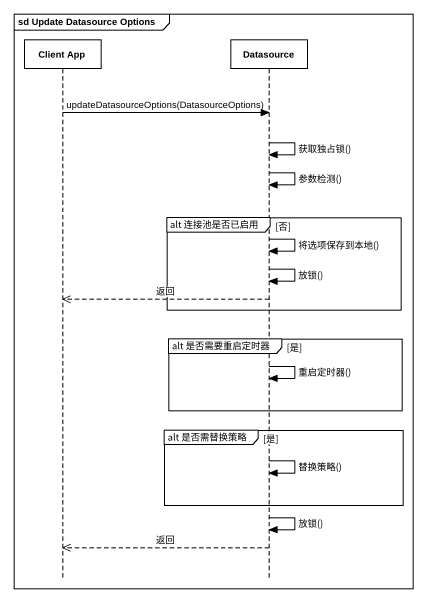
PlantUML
@startuml
mainframe sd Update Datasource Options
hide footbox
participant "Client App" as Client_App
participant Datasource

Client_App -> Datasource : updateDatasourceOptions(DatasourceOptions)
Datasource -> Datasource : 获取独占锁()
Datasource -> Datasource : 参数检测()
group alt 连接池是否已启用 [否]
  Datasource -> Datasource : 将选项保存到本地()
  Datasource -> Datasource : 放锁()
  Datasource -->> Client_App : 返回
end
group alt 是否需要重启定时器 [是]
  Datasource -> Datasource : 重启定时器()
end
group alt 是否需替换策略 [是]
  Datasource -> Datasource : 替换策略()
end
Datasource -> Datasource : 放锁()
Datasource -->> Client_App : 返回
@enduml
